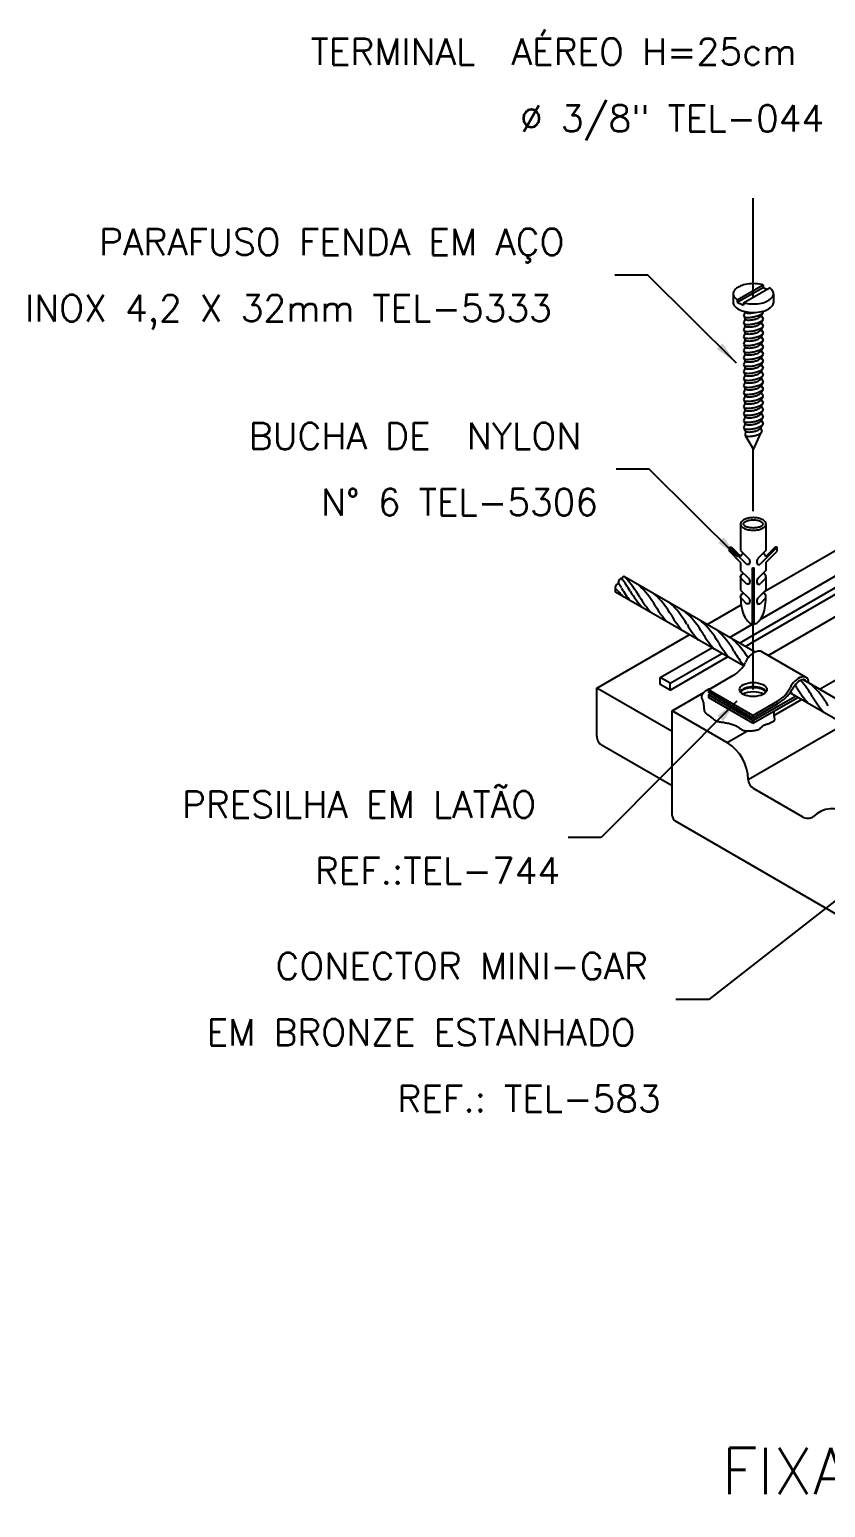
# Model space of a CAD drawing. Header units: millimetres. Extents: x -5921.7 to -5906.2, y -4667.6 to -4655.7.
# Drawn here: x -5921.69 to -5915.68, y -4666.85 to -4655.69 of the extents above; entities that cross this region are included whole.
import ezdxf
from ezdxf.enums import TextEntityAlignment as Align

# ---------------------------------------------------------------- set-up
doc = ezdxf.new("R2010")
doc.units = ezdxf.units.MM
doc.header["$LTSCALE"] = 10
doc.linetypes.add('DASHDOT', pattern=[1, 0.5, -0.25, 0, -0.25])
doc.layers.add('Termotécnica', color=7, linetype='Continuous')
doc.styles.add('r140', font='romans.shx')
doc.styles.add('r80', font='romans.shx')

msp = doc.modelspace()

# ---------------------------------------------------------------- linework, layer by layer
at = {"layer": 'Termotécnica', "color": 1, "linetype": 'DASHDOT'}
for p, q in [((-5916.221, -4657.714), (-5916.221, -4656.967)), ((-5916.221, -4659.331), (-5916.221, -4658.866)), ((-5916.221, -4660.678), (-5916.221, -4660.184))]:
    msp.add_line(p, q, dxfattribs=at)
at = {"layer": 'Termotécnica', "color": 2}
for p, q in [((-5917.017, -4657.549), (-5917.267, -4657.549)), ((-5916.348, -4658.214), (-5917.017, -4657.549)), ((-5916.342, -4657.735), (-5916.146, -4657.623)), ((-5916.146, -4657.623), (-5916.146, -4657.641)), ((-5916.372, -4657.69), (-5916.372, -4657.755)), ((-5916.342, -4657.754), (-5916.146, -4657.641)), ((-5916.342, -4657.735), (-5916.342, -4657.754)), ((-5916.294, -4657.757), (-5916.099, -4657.644)), ((-5916.146, -4657.641), (-5916.117, -4657.655)), ((-5916.068, -4657.69), (-5916.068, -4657.755)), ((-5916.342, -4657.754), (-5916.294, -4657.775)), ((-5916.294, -4657.757), (-5916.294, -4657.775)), ((-5916.281, -4657.826), (-5916.294, -4657.858)), ((-5916.149, -4657.834), (-5916.16, -4657.853)), ((-5916.281, -4657.879), (-5916.294, -4657.91)), ((-5916.281, -4657.932), (-5916.294, -4657.963)), ((-5916.291, -4657.862), (-5916.281, -4657.879)), ((-5916.291, -4657.915), (-5916.281, -4657.932)), ((-5916.16, -4657.853), (-5916.146, -4657.879)), ((-5916.149, -4657.887), (-5916.16, -4657.906)), ((-5916.16, -4657.906), (-5916.146, -4657.932)), ((-5916.149, -4657.939), (-5916.16, -4657.959)), ((-5916.16, -4657.959), (-5916.146, -4657.984)), ((-5916.281, -4657.985), (-5916.294, -4658.016)), ((-5916.281, -4658.037), (-5916.294, -4658.069)), ((-5916.291, -4657.968), (-5916.281, -4657.985)), ((-5916.291, -4658.021), (-5916.281, -4658.037)), ((-5916.149, -4657.992), (-5916.16, -4658.012)), ((-5916.16, -4658.012), (-5916.146, -4658.037)), ((-5916.149, -4658.045), (-5916.16, -4658.064)), ((-5916.16, -4658.064), (-5916.146, -4658.09)), ((-5916.281, -4658.09), (-5916.294, -4658.121)), ((-5916.281, -4658.143), (-5916.294, -4658.174)), ((-5916.291, -4658.074), (-5916.281, -4658.09)), ((-5916.291, -4658.126), (-5916.281, -4658.143)), ((-5916.291, -4658.179), (-5916.281, -4658.196)), ((-5916.149, -4658.098), (-5916.16, -4658.117)), ((-5916.16, -4658.117), (-5916.146, -4658.143)), ((-5916.149, -4658.15), (-5916.16, -4658.17)), ((-5916.16, -4658.17), (-5916.146, -4658.196)), ((-5916.281, -4658.196), (-5916.294, -4658.227)), ((-5916.281, -4658.248), (-5916.294, -4658.28)), ((-5916.291, -4658.232), (-5916.281, -4658.248)), ((-5916.291, -4658.285), (-5916.281, -4658.301)), ((-5916.149, -4658.203), (-5916.16, -4658.223)), ((-5916.16, -4658.223), (-5916.146, -4658.248)), ((-5916.149, -4658.256), (-5916.16, -4658.275)), ((-5916.16, -4658.275), (-5916.146, -4658.301)), ((-5916.281, -4658.301), (-5916.294, -4658.332)), ((-5916.281, -4658.354), (-5916.294, -4658.385)), ((-5916.291, -4658.337), (-5916.281, -4658.354)), ((-5916.291, -4658.39), (-5916.281, -4658.407)), ((-5916.149, -4658.309), (-5916.16, -4658.328)), ((-5916.16, -4658.328), (-5916.146, -4658.354)), ((-5916.149, -4658.362), (-5916.16, -4658.381)), ((-5916.16, -4658.381), (-5916.146, -4658.407)), ((-5916.281, -4658.407), (-5916.294, -4658.438)), ((-5916.281, -4658.46), (-5916.294, -4658.491)), ((-5916.281, -4658.512), (-5916.294, -4658.544)), ((-5916.291, -4658.443), (-5916.281, -4658.46)), ((-5916.291, -4658.496), (-5916.281, -4658.512)), ((-5916.149, -4658.414), (-5916.16, -4658.434)), ((-5916.16, -4658.434), (-5916.146, -4658.459)), ((-5916.149, -4658.467), (-5916.16, -4658.487)), ((-5916.16, -4658.487), (-5916.146, -4658.512)), ((-5916.281, -4658.565), (-5916.294, -4658.596)), ((-5916.281, -4658.618), (-5916.294, -4658.649)), ((-5916.291, -4658.548), (-5916.281, -4658.565)), ((-5916.291, -4658.601), (-5916.281, -4658.618)), ((-5916.149, -4658.52), (-5916.16, -4658.539)), ((-5916.16, -4658.539), (-5916.146, -4658.565)), ((-5916.149, -4658.573), (-5916.16, -4658.592)), ((-5916.16, -4658.592), (-5916.146, -4658.618)), ((-5916.149, -4658.625), (-5916.16, -4658.645)), ((-5916.281, -4658.671), (-5916.294, -4658.702)), ((-5916.292, -4658.706), (-5916.281, -4658.725)), ((-5916.291, -4658.654), (-5916.281, -4658.671)), ((-5916.279, -4658.728), (-5916.283, -4658.757)), ((-5916.163, -4658.707), (-5916.156, -4658.73)), ((-5916.16, -4658.645), (-5916.146, -4658.67)), ((-5916.16, -4658.699), (-5916.151, -4658.68)), ((-5916.279, -4658.762), (-5916.22, -4658.866)), ((-5916.22, -4658.866), (-5916.164, -4658.741)), ((-5916.133, -4659.935), (-5914.28, -4658.865)), ((-5917.007, -4659.013), (-5917.257, -4659.013)), ((-5916.338, -4659.678), (-5917.007, -4659.013)), ((-5916.168, -4660.15), (-5914.28, -4659.055)), ((-5916.221, -4660.267), (-5914.28, -4659.141)), ((-5916.221, -4660.318), (-5914.28, -4659.193)), ((-5916.109, -4660.42), (-5914.28, -4659.364)), ((-5916.316, -4659.427), (-5916.316, -4659.629)), ((-5916.125, -4659.427), (-5916.125, -4659.629)), ((-5916.4, -4659.634), (-5916.4, -4659.604)), ((-5916.31, -4659.694), (-5916.4, -4659.604)), ((-5916.315, -4659.674), (-5916.383, -4659.606)), ((-5916.316, -4659.629), (-5916.256, -4659.688)), ((-5916.125, -4659.629), (-5916.185, -4659.688)), ((-5916.13, -4659.694), (-5916.04, -4659.604)), ((-5916.126, -4659.674), (-5916.057, -4659.606)), ((-5916.04, -4659.634), (-5916.04, -4659.604)), ((-5916.316, -4659.718), (-5916.4, -4659.634)), ((-5916.316, -4659.718), (-5916.316, -4659.778)), ((-5916.31, -4659.694), (-5916.272, -4659.732)), ((-5916.13, -4659.694), (-5916.169, -4659.732)), ((-5916.125, -4659.718), (-5916.04, -4659.634)), ((-5916.125, -4659.718), (-5916.125, -4659.778)), ((-5916.207, -4660.395), (-5917.192, -4659.826)), ((-5916.316, -4659.778), (-5916.254, -4659.84)), ((-5916.316, -4659.828), (-5916.316, -4659.927)), ((-5916.31, -4659.842), (-5916.272, -4659.881)), ((-5916.226, -4660.184), (-5916.226, -4659.76)), ((-5916.226, -4659.76), (-5916.215, -4659.76)), ((-5916.215, -4660.184), (-5916.215, -4659.76)), ((-5916.125, -4659.778), (-5916.187, -4659.84)), ((-5916.13, -4659.842), (-5916.169, -4659.881)), ((-5916.125, -4659.828), (-5916.125, -4659.927)), ((-5915.721, -4660.676), (-5914.184, -4659.789)), ((-5916.295, -4660.5), (-5917.26, -4659.943)), ((-5916.316, -4659.927), (-5916.254, -4659.989)), ((-5916.125, -4659.927), (-5916.187, -4659.989)), ((-5916.568, -4660.186), (-5916.312, -4660.038)), ((-5916.31, -4659.991), (-5916.272, -4660.03)), ((-5916.13, -4659.991), (-5916.169, -4660.03)), ((-5916.399, -4660.284), (-5916.226, -4660.184)), ((-5917.402, -4660.667), (-5916.704, -4660.264)), ((-5916.324, -4660.327), (-5916.221, -4660.267)), ((-5916.923, -4660.588), (-5916.534, -4660.362)), ((-5916.848, -4660.631), (-5916.459, -4660.406)), ((-5916.28, -4660.353), (-5916.221, -4660.318)), ((-5915.82, -4660.587), (-5916.155, -4660.393)), ((-5916.848, -4660.682), (-5916.415, -4660.431)), ((-5916.923, -4660.639), (-5916.923, -4660.588)), ((-5916.848, -4660.631), (-5916.923, -4660.588)), ((-5916.848, -4660.682), (-5916.848, -4660.631)), ((-5916.558, -4660.68), (-5916.374, -4660.573)), ((-5914.984, -4661.101), (-5915.847, -4660.603)), ((-5917.402, -4661.03), (-5917.402, -4660.667)), ((-5916.833, -4660.995), (-5917.402, -4660.667)), ((-5916.848, -4660.682), (-5916.923, -4660.639)), ((-5916.833, -4660.839), (-5916.595, -4660.701)), ((-5916.223, -4660.873), (-5916.558, -4660.68)), ((-5916.558, -4660.68), (-5916.558, -4660.699)), ((-5916.223, -4660.893), (-5916.558, -4660.699)), ((-5916.558, -4660.718), (-5916.541, -4660.709)), ((-5916.223, -4660.912), (-5916.558, -4660.718)), ((-5916.558, -4660.718), (-5916.558, -4660.738)), ((-5916.223, -4660.931), (-5916.558, -4660.738)), ((-5916.223, -4660.912), (-5915.902, -4660.727)), ((-5916.223, -4660.931), (-5915.885, -4660.737)), ((-5915.041, -4661.224), (-5915.944, -4660.703)), ((-5916.344, -4660.767), (-5917.369, -4661.796)), ((-5916.833, -4661.63), (-5916.833, -4660.839)), ((-5916.415, -4661.08), (-5916.833, -4660.839)), ((-5916.223, -4660.873), (-5916.038, -4660.767)), ((-5916.223, -4660.893), (-5916.038, -4660.786)), ((-5916.066, -4660.875), (-5915.856, -4660.754)), ((-5916.259, -4661.357), (-5915.535, -4660.939)), ((-5916.223, -4660.873), (-5916.223, -4660.893)), ((-5916.223, -4660.873), (-5916.223, -4660.873)), ((-5916.223, -4660.893), (-5916.223, -4660.893)), ((-5916.223, -4660.912), (-5916.223, -4660.912)), ((-5916.223, -4660.912), (-5916.223, -4660.931)), ((-5916.223, -4660.931), (-5916.223, -4660.931)), ((-5916.418, -4661.078), (-5916.27, -4660.993)), ((-5916.833, -4661.405), (-5917.361, -4661.101)), ((-5915.85, -4661.639), (-5916.218, -4661.426)), ((-5914.71, -4661.577), (-5916.555, -4663.018)), ((-5915.487, -4662.436), (-5916.809, -4661.673)), ((-5917.369, -4661.796), (-5917.619, -4661.796)), ((-5916.555, -4663.018), (-5916.805, -4663.018))]:
    msp.add_line(p, q, dxfattribs=at)
at = {"layer": 'Termotécnica', "color": 1}
msp.add_line((-5915.941, -4660.699), (-5915.937, -4660.692), dxfattribs=at)
at = {"layer": 'Termotécnica', "color": 2}
for points in [[(-5916.146, -4657.623, 0.016409), (-5916.158, -4657.62, 0.051099), (-5916.22, -4657.613, 0.051099), (-5916.282, -4657.62, 0.064948), (-5916.328, -4657.636, 0.104203), (-5916.363, -4657.664, 0.174705), (-5916.372, -4657.69, 0.174705), (-5916.363, -4657.715, 0.06738), (-5916.342, -4657.735, 0.064948)], [(-5916.294, -4657.757, 0.016409), (-5916.282, -4657.76, 0.051099), (-5916.22, -4657.766, 0.051099), (-5916.158, -4657.76, 0.064948), (-5916.112, -4657.744, 0.104203), (-5916.077, -4657.715, 0.174705), (-5916.068, -4657.69, 0.174705)], [(-5916.068, -4657.69, 0.174705), (-5916.077, -4657.664, 0.06738), (-5916.099, -4657.644, 0.064948)], [(-5916.372, -4657.755, 0.174705), (-5916.363, -4657.78, 0.104203), (-5916.328, -4657.808, 0.064948), (-5916.282, -4657.824, 0.051099), (-5916.22, -4657.831, 0.051099), (-5916.158, -4657.824, 0.064948), (-5916.112, -4657.808, 0.104203), (-5916.077, -4657.78, 0.174705), (-5916.068, -4657.755, 0.174705)], [(-5916.315, -4659.674, -0.122515), (-5916.31, -4659.663, -0.074458), (-5916.295, -4659.649, -0.064948)], [(-5916.126, -4659.674, 0.122515), (-5916.131, -4659.663, 0.074458), (-5916.146, -4659.649, 0.064948)], [(-5916.316, -4659.828, -0.174705), (-5916.31, -4659.812, -0.074458), (-5916.295, -4659.798, -0.064948)], [(-5916.31, -4659.844, -0.174705), (-5916.316, -4659.828, -0.174705)], [(-5916.31, -4659.842, -0.021127), (-5916.312, -4659.841, -0.170198)], [(-5916.125, -4659.828, 0.174705), (-5916.131, -4659.812, 0.074458), (-5916.146, -4659.798, 0.064948)], [(-5916.131, -4659.844, 0.174705), (-5916.125, -4659.828, 0.174705)], [(-5916.13, -4659.842, 0.021127), (-5916.129, -4659.841, 0.170198)], [(-5916.316, -4659.977, -0.174705), (-5916.31, -4659.96, -0.074458), (-5916.295, -4659.947, -0.064948)], [(-5916.125, -4659.977, 0.174705), (-5916.131, -4659.96, 0.074458), (-5916.146, -4659.947, 0.064948)], [(-5916.316, -4659.974, 0.005298), (-5916.316, -4659.983, 0.048405), (-5916.308, -4660.064, 0.062165), (-5916.288, -4660.125, 0.102796), (-5916.252, -4660.172, 0.153617), (-5916.226, -4660.184, 0.181773)], [(-5916.312, -4659.99, -0.138405), (-5916.316, -4659.977, -0.174705)], [(-5916.31, -4659.991, -0.021127), (-5916.312, -4659.99, -0.170198)], [(-5916.215, -4660.184, 0.153617), (-5916.188, -4660.172, 0.102796), (-5916.153, -4660.125, 0.062165), (-5916.133, -4660.064, 0.048405), (-5916.125, -4659.983, 0.005298), (-5916.125, -4659.974, 0.062165)], [(-5916.131, -4659.993, 0.174705), (-5916.125, -4659.977, 0.174705)], [(-5916.13, -4659.991, 0.021127), (-5916.129, -4659.99, 0.170198)]]:
    msp.add_lwpolyline(points, format="xyb", dxfattribs=at)
at = {"layer": 'Termotécnica', "color": 1}
for points in [[(-5916.294, -4657.858, 0.24548), (-5916.29, -4657.863, 0.082009), (-5916.27, -4657.868, 0.04047), (-5916.247, -4657.868, 0.029714), (-5916.216, -4657.863, 0.029714), (-5916.186, -4657.855, 0.04047), (-5916.165, -4657.846, 0.082009), (-5916.148, -4657.833, 0.24548), (-5916.146, -4657.826, 0.24548)], [(-5916.281, -4657.826, 0.24548), (-5916.277, -4657.831, 0.082009), (-5916.261, -4657.835, 0.04047), (-5916.242, -4657.835, 0.029714), (-5916.217, -4657.831, 0.000336), (-5916.216, -4657.831, 0.04047)], [(-5916.294, -4657.91, 0.24548), (-5916.29, -4657.916, 0.082009), (-5916.27, -4657.921, 0.04047), (-5916.247, -4657.921, 0.029714), (-5916.216, -4657.916, 0.029714), (-5916.186, -4657.908, 0.04047), (-5916.165, -4657.899, 0.082009), (-5916.148, -4657.886, 0.24548), (-5916.146, -4657.879, 0.24548)], [(-5916.294, -4657.963, 0.24548), (-5916.29, -4657.969, 0.082009), (-5916.27, -4657.974, 0.04047), (-5916.247, -4657.973, 0.029714), (-5916.216, -4657.969, 0.029714), (-5916.186, -4657.96, 0.04047), (-5916.165, -4657.951, 0.082009), (-5916.148, -4657.939, 0.24548), (-5916.146, -4657.932, 0.24548)], [(-5916.281, -4657.879, 0.24548), (-5916.277, -4657.884, 0.082009), (-5916.261, -4657.888, 0.04047), (-5916.242, -4657.887, 0.029714), (-5916.217, -4657.884, 0.029714), (-5916.192, -4657.877, 0.04047), (-5916.175, -4657.869, 0.082009), (-5916.161, -4657.859, 0.24548), (-5916.16, -4657.853, 0.24548)], [(-5916.281, -4657.932, 0.24548), (-5916.277, -4657.936, 0.082009), (-5916.261, -4657.94, 0.04047), (-5916.242, -4657.94, 0.029714), (-5916.217, -4657.936, 0.029714), (-5916.192, -4657.93, 0.04047), (-5916.175, -4657.922, 0.082009), (-5916.161, -4657.912, 0.24548), (-5916.16, -4657.906, 0.24548)], [(-5916.281, -4657.985, 0.24548), (-5916.277, -4657.989, 0.082009), (-5916.261, -4657.993, 0.04047), (-5916.242, -4657.993, 0.029714), (-5916.217, -4657.989, 0.029714), (-5916.192, -4657.982, 0.04047), (-5916.175, -4657.975, 0.082009), (-5916.161, -4657.965, 0.24548), (-5916.16, -4657.959, 0.24548)], [(-5916.294, -4658.016, 0.24548), (-5916.29, -4658.021, 0.082009), (-5916.27, -4658.026, 0.04047), (-5916.247, -4658.026, 0.029714), (-5916.216, -4658.021, 0.029714), (-5916.186, -4658.013, 0.04047), (-5916.165, -4658.004, 0.082009), (-5916.148, -4657.991, 0.24548), (-5916.146, -4657.984, 0.24548)], [(-5916.294, -4658.069, 0.24548), (-5916.29, -4658.074, 0.082009), (-5916.27, -4658.079, 0.04047), (-5916.247, -4658.079, 0.029714), (-5916.216, -4658.074, 0.029714), (-5916.186, -4658.066, 0.04047), (-5916.165, -4658.057, 0.082009), (-5916.148, -4658.044, 0.24548), (-5916.146, -4658.037, 0.24548)], [(-5916.281, -4658.037, 0.24548), (-5916.277, -4658.042, 0.082009), (-5916.261, -4658.046, 0.04047), (-5916.242, -4658.046, 0.029714), (-5916.217, -4658.042, 0.029714), (-5916.192, -4658.035, 0.04047), (-5916.175, -4658.028, 0.082009), (-5916.161, -4658.017, 0.24548), (-5916.16, -4658.012, 0.24548)], [(-5916.281, -4658.09, 0.24548), (-5916.277, -4658.095, 0.082009), (-5916.261, -4658.099, 0.04047), (-5916.242, -4658.099, 0.029714), (-5916.217, -4658.095, 0.029714), (-5916.192, -4658.088, 0.04047), (-5916.175, -4658.08, 0.082009), (-5916.161, -4658.07, 0.24548), (-5916.16, -4658.064, 0.24548)], [(-5916.294, -4658.121, 0.24548), (-5916.29, -4658.127, 0.082009), (-5916.27, -4658.132, 0.04047), (-5916.247, -4658.132, 0.029714), (-5916.216, -4658.127, 0.029714), (-5916.186, -4658.119, 0.04047), (-5916.165, -4658.11, 0.082009), (-5916.148, -4658.097, 0.24548), (-5916.146, -4658.09, 0.24548)], [(-5916.294, -4658.174, 0.24548), (-5916.29, -4658.18, 0.082009), (-5916.27, -4658.185, 0.04047), (-5916.247, -4658.184, 0.029714), (-5916.216, -4658.18, 0.029714), (-5916.186, -4658.172, 0.04047), (-5916.165, -4658.162, 0.082009), (-5916.148, -4658.15, 0.24548), (-5916.146, -4658.143, 0.24548)], [(-5916.281, -4658.143, 0.24548), (-5916.277, -4658.148, 0.082009), (-5916.261, -4658.151, 0.04047), (-5916.242, -4658.151, 0.029714), (-5916.217, -4658.147, 0.029714), (-5916.192, -4658.141, 0.04047), (-5916.175, -4658.133, 0.082009), (-5916.161, -4658.123, 0.24548), (-5916.16, -4658.117, 0.24548)], [(-5916.281, -4658.196, 0.24548), (-5916.277, -4658.2, 0.082009), (-5916.261, -4658.204, 0.04047), (-5916.242, -4658.204, 0.029714), (-5916.217, -4658.2, 0.029714), (-5916.192, -4658.193, 0.04047), (-5916.175, -4658.186, 0.082009), (-5916.161, -4658.176, 0.24548), (-5916.16, -4658.17, 0.24548)], [(-5916.294, -4658.227, 0.24548), (-5916.29, -4658.233, 0.082009), (-5916.27, -4658.237, 0.04047), (-5916.247, -4658.237, 0.029714), (-5916.216, -4658.233, 0.029714), (-5916.186, -4658.224, 0.04047), (-5916.165, -4658.215, 0.082009), (-5916.148, -4658.203, 0.24548), (-5916.146, -4658.196, 0.24548)], [(-5916.294, -4658.28, 0.24548), (-5916.29, -4658.285, 0.082009), (-5916.27, -4658.29, 0.04047), (-5916.247, -4658.29, 0.029714), (-5916.216, -4658.285, 0.029714), (-5916.186, -4658.277, 0.04047), (-5916.165, -4658.268, 0.082009), (-5916.148, -4658.255, 0.24548), (-5916.146, -4658.248, 0.24548)], [(-5916.281, -4658.248, 0.24548), (-5916.277, -4658.253, 0.082009), (-5916.261, -4658.257, 0.04047), (-5916.242, -4658.257, 0.029714), (-5916.217, -4658.253, 0.029714), (-5916.192, -4658.246, 0.04047), (-5916.175, -4658.239, 0.082009), (-5916.161, -4658.228, 0.24548), (-5916.16, -4658.223, 0.24548)], [(-5916.281, -4658.301, 0.24548), (-5916.277, -4658.306, 0.082009), (-5916.261, -4658.31, 0.04047), (-5916.242, -4658.31, 0.029714), (-5916.217, -4658.306, 0.029714), (-5916.192, -4658.299, 0.04047), (-5916.175, -4658.292, 0.082009), (-5916.161, -4658.281, 0.24548), (-5916.16, -4658.275, 0.24548)], [(-5916.294, -4658.332, 0.24548), (-5916.29, -4658.338, 0.082009), (-5916.27, -4658.343, 0.04047), (-5916.247, -4658.343, 0.029714), (-5916.216, -4658.338, 0.029714), (-5916.186, -4658.33, 0.04047), (-5916.165, -4658.321, 0.082009), (-5916.148, -4658.308, 0.24548), (-5916.146, -4658.301, 0.24548)], [(-5916.294, -4658.385, 0.24548), (-5916.29, -4658.391, 0.082009), (-5916.27, -4658.396, 0.04047), (-5916.247, -4658.396, 0.029714), (-5916.216, -4658.391, 0.029714), (-5916.186, -4658.383, 0.04047), (-5916.165, -4658.374, 0.082009), (-5916.148, -4658.361, 0.24548), (-5916.146, -4658.354, 0.24548)], [(-5916.281, -4658.354, 0.24548), (-5916.277, -4658.359, 0.082009), (-5916.261, -4658.363, 0.04047), (-5916.242, -4658.362, 0.029714), (-5916.217, -4658.359, 0.029714), (-5916.192, -4658.352, 0.04047), (-5916.175, -4658.344, 0.082009), (-5916.161, -4658.334, 0.24548), (-5916.16, -4658.328, 0.24548)], [(-5916.281, -4658.407, 0.24548), (-5916.277, -4658.411, 0.082009), (-5916.261, -4658.415, 0.04047), (-5916.242, -4658.415, 0.029714), (-5916.217, -4658.411, 0.029714), (-5916.192, -4658.405, 0.04047), (-5916.175, -4658.397, 0.082009), (-5916.161, -4658.387, 0.24548), (-5916.16, -4658.381, 0.24548)], [(-5916.294, -4658.438, 0.24548), (-5916.29, -4658.444, 0.082009), (-5916.27, -4658.449, 0.04047), (-5916.247, -4658.448, 0.029714), (-5916.216, -4658.444, 0.029714), (-5916.186, -4658.435, 0.04047), (-5916.165, -4658.426, 0.082009), (-5916.148, -4658.414, 0.24548), (-5916.146, -4658.407, 0.24548)], [(-5916.294, -4658.491, 0.24548), (-5916.29, -4658.496, 0.082009), (-5916.27, -4658.501, 0.04047), (-5916.247, -4658.501, 0.029714), (-5916.216, -4658.496, 0.029714), (-5916.186, -4658.488, 0.04047), (-5916.165, -4658.479, 0.082009), (-5916.148, -4658.466, 0.24548), (-5916.146, -4658.459, 0.24548)], [(-5916.294, -4658.544, 0.24548), (-5916.29, -4658.549, 0.082009), (-5916.27, -4658.554, 0.04047), (-5916.247, -4658.554, 0.029714), (-5916.216, -4658.549, 0.029714), (-5916.186, -4658.541, 0.04047), (-5916.165, -4658.532, 0.082009), (-5916.148, -4658.519, 0.24548), (-5916.146, -4658.512, 0.24548)], [(-5916.281, -4658.46, 0.24548), (-5916.277, -4658.464, 0.082009), (-5916.261, -4658.468, 0.04047), (-5916.242, -4658.468, 0.029714), (-5916.217, -4658.464, 0.029714), (-5916.192, -4658.457, 0.04047), (-5916.175, -4658.45, 0.082009), (-5916.161, -4658.44, 0.24548), (-5916.16, -4658.434, 0.24548)], [(-5916.281, -4658.512, 0.24548), (-5916.277, -4658.517, 0.082009), (-5916.261, -4658.521, 0.04047), (-5916.242, -4658.521, 0.029714), (-5916.217, -4658.517, 0.029714), (-5916.192, -4658.51, 0.04047), (-5916.175, -4658.503, 0.082009), (-5916.161, -4658.492, 0.24548), (-5916.16, -4658.487, 0.24548)], [(-5916.294, -4658.596, 0.24548), (-5916.29, -4658.602, 0.082009), (-5916.27, -4658.607, 0.04047), (-5916.247, -4658.607, 0.029714), (-5916.216, -4658.602, 0.029714), (-5916.186, -4658.594, 0.04047), (-5916.165, -4658.585, 0.082009), (-5916.148, -4658.572, 0.24548), (-5916.146, -4658.565, 0.24548)], [(-5916.294, -4658.649, 0.24548), (-5916.29, -4658.655, 0.082009), (-5916.27, -4658.66, 0.04047), (-5916.247, -4658.659, 0.029714), (-5916.216, -4658.655, 0.029714), (-5916.186, -4658.646, 0.04047), (-5916.165, -4658.637, 0.082009), (-5916.148, -4658.625, 0.24548), (-5916.146, -4658.618, 0.24548)], [(-5916.281, -4658.565, 0.24548), (-5916.277, -4658.57, 0.082009), (-5916.261, -4658.574, 0.04047), (-5916.242, -4658.573, 0.029714), (-5916.217, -4658.57, 0.029714), (-5916.192, -4658.563, 0.04047), (-5916.175, -4658.555, 0.082009), (-5916.161, -4658.545, 0.24548), (-5916.16, -4658.539, 0.24548)], [(-5916.281, -4658.618, 0.24548), (-5916.277, -4658.622, 0.082009), (-5916.261, -4658.626, 0.04047), (-5916.242, -4658.626, 0.029714), (-5916.217, -4658.622, 0.029714), (-5916.192, -4658.616, 0.04047), (-5916.175, -4658.608, 0.082009), (-5916.161, -4658.598, 0.24548), (-5916.16, -4658.592, 0.24548)], [(-5916.294, -4658.702, 0.24548), (-5916.29, -4658.708, 0.082009), (-5916.27, -4658.712, 0.04047), (-5916.247, -4658.712, 0.029714), (-5916.216, -4658.708, 0.029714), (-5916.186, -4658.699, 0.04047), (-5916.165, -4658.69, 0.082009), (-5916.148, -4658.678, 0.24548), (-5916.146, -4658.67, 0.24548)], [(-5916.283, -4658.757, 0.24548), (-5916.279, -4658.762, 0.082009), (-5916.262, -4658.766, 0.04047), (-5916.242, -4658.766, 0.029714), (-5916.216, -4658.762, 0.029714), (-5916.19, -4658.755, 0.04047), (-5916.172, -4658.747, 0.082009), (-5916.158, -4658.736, 0.24548), (-5916.156, -4658.73, 0.24548)], [(-5916.281, -4658.671, 0.24548), (-5916.277, -4658.675, 0.082009), (-5916.261, -4658.679, 0.04047), (-5916.242, -4658.679, 0.029714), (-5916.217, -4658.675, 0.029714), (-5916.192, -4658.668, 0.04047), (-5916.175, -4658.661, 0.082009), (-5916.161, -4658.651, 0.24548), (-5916.16, -4658.645, 0.24548)], [(-5916.281, -4658.725, 0.24548), (-5916.277, -4658.729, 0.082009), (-5916.261, -4658.733, 0.04047), (-5916.242, -4658.733, 0.029714), (-5916.217, -4658.729, 0.029714), (-5916.192, -4658.723, 0.04047), (-5916.175, -4658.715, 0.082009), (-5916.161, -4658.705, 0.24548), (-5916.16, -4658.699, 0.24548)]]:
    msp.add_lwpolyline(points, format="xyb", dxfattribs=at)
at = {"layer": 'Termotécnica', "color": 2}
for points in [[(-5916.125, -4659.427, 0.174705), (-5916.131, -4659.411, 0.104203), (-5916.153, -4659.394, 0.064948), (-5916.182, -4659.384, 0.051099), (-5916.22, -4659.38, 0.051099), (-5916.259, -4659.384, 0.064948), (-5916.288, -4659.394, 0.104203), (-5916.31, -4659.411, 0.174705), (-5916.316, -4659.427, 0.174705), (-5916.31, -4659.444, 0.104203), (-5916.288, -4659.461, 0.064948), (-5916.259, -4659.471, 0.051099), (-5916.22, -4659.475, 0.051099), (-5916.182, -4659.471, 0.064948), (-5916.153, -4659.461, 0.104203), (-5916.131, -4659.444, 0.174705)], [(-5916.144, -4659.427, 0.174705), (-5916.146, -4659.423, 0.104203), (-5916.161, -4659.411, 0.064948), (-5916.186, -4659.402, 0.051099), (-5916.22, -4659.399, 0.051099), (-5916.255, -4659.402, 0.064948), (-5916.279, -4659.411, 0.104203), (-5916.295, -4659.423, 0.174705), (-5916.297, -4659.427, 0.174705), (-5916.295, -4659.431, 0.104203), (-5916.279, -4659.444, 0.064948), (-5916.255, -4659.452, 0.051099), (-5916.22, -4659.456, 0.051099), (-5916.186, -4659.452, 0.064948), (-5916.161, -4659.444, 0.104203), (-5916.146, -4659.431, 0.174705)]]:
    msp.add_lwpolyline(points, format="xyb", close=True, dxfattribs=at)
for points in [[(-5916.4, -4659.604), (-5916.396, -4659.602), (-5916.389, -4659.603), (-5916.383, -4659.606)], [(-5916.04, -4659.604), (-5916.045, -4659.602), (-5916.051, -4659.603), (-5916.057, -4659.606)], [(-5916.256, -4659.688), (-5916.254, -4659.69), (-5916.253, -4659.692), (-5916.252, -4659.694), (-5916.252, -4659.695), (-5916.251, -4659.696), (-5916.25, -4659.697), (-5916.25, -4659.698), (-5916.249, -4659.699), (-5916.249, -4659.7), (-5916.249, -4659.701), (-5916.249, -4659.702), (-5916.248, -4659.703), (-5916.248, -4659.703), (-5916.248, -4659.704), (-5916.248, -4659.705), (-5916.248, -4659.706), (-5916.247, -4659.706), (-5916.247, -4659.707), (-5916.247, -4659.708), (-5916.247, -4659.709), (-5916.247, -4659.71), (-5916.247, -4659.71), (-5916.247, -4659.711), (-5916.247, -4659.712), (-5916.247, -4659.713), (-5916.247, -4659.714), (-5916.247, -4659.715), (-5916.247, -4659.716), (-5916.247, -4659.717), (-5916.248, -4659.718), (-5916.248, -4659.719), (-5916.248, -4659.719), (-5916.248, -4659.72), (-5916.248, -4659.721), (-5916.248, -4659.722), (-5916.248, -4659.723), (-5916.249, -4659.724), (-5916.249, -4659.724), (-5916.249, -4659.725), (-5916.249, -4659.726), (-5916.249, -4659.727), (-5916.25, -4659.727), (-5916.25, -4659.728), (-5916.25, -4659.729), (-5916.251, -4659.729), (-5916.251, -4659.73), (-5916.251, -4659.73), (-5916.252, -4659.731), (-5916.252, -4659.731), (-5916.252, -4659.732), (-5916.253, -4659.732), (-5916.253, -4659.733), (-5916.254, -4659.733), (-5916.254, -4659.733), (-5916.255, -4659.733), (-5916.255, -4659.734), (-5916.256, -4659.734), (-5916.256, -4659.734), (-5916.257, -4659.734), (-5916.257, -4659.734), (-5916.258, -4659.734), (-5916.258, -4659.734), (-5916.259, -4659.735), (-5916.26, -4659.735), (-5916.261, -4659.735), (-5916.262, -4659.735), (-5916.263, -4659.735), (-5916.264, -4659.735), (-5916.266, -4659.734), (-5916.267, -4659.734), (-5916.269, -4659.733), (-5916.272, -4659.732)], [(-5916.185, -4659.688), (-5916.186, -4659.69), (-5916.187, -4659.692), (-5916.188, -4659.694), (-5916.189, -4659.695), (-5916.19, -4659.696), (-5916.19, -4659.697), (-5916.191, -4659.698), (-5916.191, -4659.699), (-5916.192, -4659.7), (-5916.192, -4659.701), (-5916.192, -4659.702), (-5916.192, -4659.703), (-5916.193, -4659.703), (-5916.193, -4659.704), (-5916.193, -4659.705), (-5916.193, -4659.706), (-5916.193, -4659.706), (-5916.193, -4659.707), (-5916.193, -4659.708), (-5916.193, -4659.709), (-5916.194, -4659.71), (-5916.194, -4659.71), (-5916.194, -4659.711), (-5916.194, -4659.712), (-5916.194, -4659.713), (-5916.194, -4659.714), (-5916.193, -4659.715), (-5916.193, -4659.716), (-5916.193, -4659.717), (-5916.193, -4659.718), (-5916.193, -4659.719), (-5916.193, -4659.719), (-5916.193, -4659.72), (-5916.193, -4659.721), (-5916.192, -4659.722), (-5916.192, -4659.723), (-5916.192, -4659.724), (-5916.192, -4659.724), (-5916.192, -4659.725), (-5916.192, -4659.726), (-5916.191, -4659.727), (-5916.191, -4659.727), (-5916.191, -4659.728), (-5916.19, -4659.729), (-5916.19, -4659.729), (-5916.19, -4659.73), (-5916.189, -4659.73), (-5916.189, -4659.731), (-5916.189, -4659.731), (-5916.188, -4659.732), (-5916.188, -4659.732), (-5916.187, -4659.733), (-5916.187, -4659.733), (-5916.187, -4659.733), (-5916.186, -4659.733), (-5916.186, -4659.734), (-5916.185, -4659.734), (-5916.185, -4659.734), (-5916.184, -4659.734), (-5916.184, -4659.734), (-5916.183, -4659.734), (-5916.182, -4659.734), (-5916.182, -4659.735), (-5916.181, -4659.735), (-5916.18, -4659.735), (-5916.179, -4659.735), (-5916.178, -4659.735), (-5916.176, -4659.735), (-5916.175, -4659.734), (-5916.173, -4659.734), (-5916.171, -4659.733), (-5916.169, -4659.732)], [(-5916.256, -4659.837), (-5916.254, -4659.839), (-5916.253, -4659.841), (-5916.252, -4659.842), (-5916.252, -4659.844), (-5916.251, -4659.845), (-5916.25, -4659.846), (-5916.25, -4659.847), (-5916.249, -4659.848), (-5916.249, -4659.849), (-5916.249, -4659.85), (-5916.249, -4659.851), (-5916.248, -4659.851), (-5916.248, -4659.852), (-5916.248, -4659.853), (-5916.248, -4659.854), (-5916.248, -4659.854), (-5916.247, -4659.855), (-5916.247, -4659.856), (-5916.247, -4659.857), (-5916.247, -4659.857), (-5916.247, -4659.858), (-5916.247, -4659.859), (-5916.247, -4659.86), (-5916.247, -4659.861), (-5916.247, -4659.862), (-5916.247, -4659.863), (-5916.247, -4659.864), (-5916.247, -4659.865), (-5916.247, -4659.865), (-5916.248, -4659.866), (-5916.248, -4659.867), (-5916.248, -4659.868), (-5916.248, -4659.869), (-5916.248, -4659.87), (-5916.248, -4659.871), (-5916.248, -4659.871), (-5916.249, -4659.872), (-5916.249, -4659.873), (-5916.249, -4659.874), (-5916.249, -4659.875), (-5916.249, -4659.875), (-5916.25, -4659.876), (-5916.25, -4659.877), (-5916.25, -4659.877), (-5916.251, -4659.878), (-5916.251, -4659.879), (-5916.251, -4659.879), (-5916.252, -4659.88), (-5916.252, -4659.88), (-5916.252, -4659.881), (-5916.253, -4659.881), (-5916.253, -4659.881), (-5916.254, -4659.882), (-5916.254, -4659.882), (-5916.255, -4659.882), (-5916.255, -4659.882), (-5916.256, -4659.883), (-5916.256, -4659.883), (-5916.257, -4659.883), (-5916.257, -4659.883), (-5916.258, -4659.883), (-5916.258, -4659.883), (-5916.259, -4659.883), (-5916.26, -4659.883), (-5916.261, -4659.883), (-5916.262, -4659.883), (-5916.263, -4659.883), (-5916.264, -4659.883), (-5916.266, -4659.883), (-5916.267, -4659.883), (-5916.269, -4659.882), (-5916.272, -4659.881)], [(-5916.185, -4659.837), (-5916.186, -4659.839), (-5916.187, -4659.841), (-5916.188, -4659.842), (-5916.189, -4659.844), (-5916.19, -4659.845), (-5916.19, -4659.846), (-5916.191, -4659.847), (-5916.191, -4659.848), (-5916.192, -4659.849), (-5916.192, -4659.85), (-5916.192, -4659.851), (-5916.192, -4659.851), (-5916.193, -4659.852), (-5916.193, -4659.853), (-5916.193, -4659.854), (-5916.193, -4659.854), (-5916.193, -4659.855), (-5916.193, -4659.856), (-5916.193, -4659.857), (-5916.193, -4659.857), (-5916.194, -4659.858), (-5916.194, -4659.859), (-5916.194, -4659.86), (-5916.194, -4659.861), (-5916.194, -4659.862), (-5916.194, -4659.863), (-5916.193, -4659.864), (-5916.193, -4659.865), (-5916.193, -4659.865), (-5916.193, -4659.866), (-5916.193, -4659.867), (-5916.193, -4659.868), (-5916.193, -4659.869), (-5916.193, -4659.87), (-5916.192, -4659.871), (-5916.192, -4659.871), (-5916.192, -4659.872), (-5916.192, -4659.873), (-5916.192, -4659.874), (-5916.192, -4659.875), (-5916.191, -4659.875), (-5916.191, -4659.876), (-5916.191, -4659.877), (-5916.19, -4659.877), (-5916.19, -4659.878), (-5916.19, -4659.879), (-5916.189, -4659.879), (-5916.189, -4659.88), (-5916.189, -4659.88), (-5916.188, -4659.881), (-5916.188, -4659.881), (-5916.187, -4659.881), (-5916.187, -4659.882), (-5916.187, -4659.882), (-5916.186, -4659.882), (-5916.186, -4659.882), (-5916.185, -4659.883), (-5916.185, -4659.883), (-5916.184, -4659.883), (-5916.184, -4659.883), (-5916.183, -4659.883), (-5916.182, -4659.883), (-5916.182, -4659.883), (-5916.181, -4659.883), (-5916.18, -4659.883), (-5916.179, -4659.883), (-5916.178, -4659.883), (-5916.176, -4659.883), (-5916.175, -4659.883), (-5916.173, -4659.883), (-5916.171, -4659.882), (-5916.169, -4659.881)], [(-5916.256, -4659.986), (-5916.254, -4659.988), (-5916.253, -4659.989), (-5916.252, -4659.991), (-5916.252, -4659.992), (-5916.251, -4659.994), (-5916.25, -4659.995), (-5916.25, -4659.996), (-5916.249, -4659.997), (-5916.249, -4659.998), (-5916.249, -4659.999), (-5916.249, -4659.999), (-5916.248, -4660), (-5916.248, -4660.001), (-5916.248, -4660.002), (-5916.248, -4660.002), (-5916.248, -4660.003), (-5916.247, -4660.004), (-5916.247, -4660.005), (-5916.247, -4660.005), (-5916.247, -4660.006), (-5916.247, -4660.007), (-5916.247, -4660.008), (-5916.247, -4660.009), (-5916.247, -4660.01), (-5916.247, -4660.01), (-5916.247, -4660.011), (-5916.247, -4660.012), (-5916.247, -4660.013), (-5916.247, -4660.014), (-5916.248, -4660.015), (-5916.248, -4660.016), (-5916.248, -4660.017), (-5916.248, -4660.018), (-5916.248, -4660.019), (-5916.248, -4660.019), (-5916.248, -4660.02), (-5916.249, -4660.021), (-5916.249, -4660.022), (-5916.249, -4660.023), (-5916.249, -4660.023), (-5916.249, -4660.024), (-5916.25, -4660.025), (-5916.25, -4660.025), (-5916.25, -4660.026), (-5916.251, -4660.027), (-5916.251, -4660.027), (-5916.251, -4660.028), (-5916.252, -4660.028), (-5916.252, -4660.029), (-5916.252, -4660.029), (-5916.253, -4660.03), (-5916.253, -4660.03), (-5916.254, -4660.03), (-5916.254, -4660.031), (-5916.255, -4660.031), (-5916.255, -4660.031), (-5916.256, -4660.031), (-5916.256, -4660.031), (-5916.257, -4660.032), (-5916.257, -4660.032), (-5916.258, -4660.032), (-5916.258, -4660.032), (-5916.259, -4660.032), (-5916.26, -4660.032), (-5916.261, -4660.032), (-5916.262, -4660.032), (-5916.263, -4660.032), (-5916.264, -4660.032), (-5916.266, -4660.032), (-5916.267, -4660.031), (-5916.269, -4660.031), (-5916.272, -4660.03)], [(-5916.185, -4659.986), (-5916.186, -4659.988), (-5916.187, -4659.989), (-5916.188, -4659.991), (-5916.189, -4659.992), (-5916.19, -4659.994), (-5916.19, -4659.995), (-5916.191, -4659.996), (-5916.191, -4659.997), (-5916.192, -4659.998), (-5916.192, -4659.999), (-5916.192, -4659.999), (-5916.192, -4660), (-5916.193, -4660.001), (-5916.193, -4660.002), (-5916.193, -4660.002), (-5916.193, -4660.003), (-5916.193, -4660.004), (-5916.193, -4660.005), (-5916.193, -4660.005), (-5916.193, -4660.006), (-5916.194, -4660.007), (-5916.194, -4660.008), (-5916.194, -4660.009), (-5916.194, -4660.01), (-5916.194, -4660.01), (-5916.194, -4660.011), (-5916.193, -4660.012), (-5916.193, -4660.013), (-5916.193, -4660.014), (-5916.193, -4660.015), (-5916.193, -4660.016), (-5916.193, -4660.017), (-5916.193, -4660.018), (-5916.193, -4660.019), (-5916.192, -4660.019), (-5916.192, -4660.02), (-5916.192, -4660.021), (-5916.192, -4660.022), (-5916.192, -4660.023), (-5916.192, -4660.023), (-5916.191, -4660.024), (-5916.191, -4660.025), (-5916.191, -4660.025), (-5916.19, -4660.026), (-5916.19, -4660.027), (-5916.19, -4660.027), (-5916.189, -4660.028), (-5916.189, -4660.028), (-5916.189, -4660.029), (-5916.188, -4660.029), (-5916.188, -4660.03), (-5916.187, -4660.03), (-5916.187, -4660.03), (-5916.187, -4660.031), (-5916.186, -4660.031), (-5916.186, -4660.031), (-5916.185, -4660.031), (-5916.185, -4660.031), (-5916.184, -4660.032), (-5916.184, -4660.032), (-5916.183, -4660.032), (-5916.182, -4660.032), (-5916.182, -4660.032), (-5916.181, -4660.032), (-5916.18, -4660.032), (-5916.179, -4660.032), (-5916.178, -4660.032), (-5916.176, -4660.032), (-5916.175, -4660.032), (-5916.173, -4660.031), (-5916.171, -4660.031), (-5916.169, -4660.03)]]:
    msp.add_lwpolyline(points, dxfattribs=at)
at = {"layer": 'Termotécnica', "color": 1}
msp.add_lwpolyline([(-5916.062, -4660.839), (-5916.065, -4660.85), (-5916.066, -4660.86), (-5916.066, -4660.869), (-5916.066, -4660.876), (-5916.064, -4660.883), (-5916.063, -4660.889), (-5916.062, -4660.894), (-5916.061, -4660.898), (-5916.06, -4660.903), (-5916.061, -4660.906), (-5916.062, -4660.91), (-5916.064, -4660.913), (-5916.066, -4660.917), (-5916.069, -4660.92), (-5916.073, -4660.922), (-5916.077, -4660.925), (-5916.082, -4660.928), (-5916.087, -4660.93), (-5916.092, -4660.932), (-5916.097, -4660.935), (-5916.103, -4660.937), (-5916.108, -4660.939), (-5916.113, -4660.94), (-5916.119, -4660.942), (-5916.123, -4660.943), (-5916.128, -4660.945), (-5916.132, -4660.946), (-5916.136, -4660.948), (-5916.14, -4660.949), (-5916.144, -4660.951), (-5916.147, -4660.953), (-5916.151, -4660.955), (-5916.154, -4660.958), (-5916.157, -4660.962), (-5916.161, -4660.965), (-5916.165, -4660.969), (-5916.169, -4660.973), (-5916.173, -4660.976), (-5916.177, -4660.979), (-5916.182, -4660.982), (-5916.188, -4660.984), (-5916.194, -4660.986), (-5916.2, -4660.988), (-5916.207, -4660.989), (-5916.214, -4660.99), (-5916.221, -4660.991), (-5916.228, -4660.992), (-5916.236, -4660.992), (-5916.243, -4660.993), (-5916.251, -4660.993), (-5916.259, -4660.993), (-5916.266, -4660.993), (-5916.273, -4660.993), (-5916.28, -4660.992), (-5916.287, -4660.991), (-5916.293, -4660.989), (-5916.299, -4660.987), (-5916.304, -4660.984), (-5916.309, -4660.981), (-5916.314, -4660.977), (-5916.319, -4660.974), (-5916.324, -4660.97), (-5916.329, -4660.966), (-5916.335, -4660.962), (-5916.341, -4660.959), (-5916.348, -4660.955), (-5916.354, -4660.952), (-5916.362, -4660.949), (-5916.369, -4660.946), (-5916.376, -4660.944), (-5916.384, -4660.942), (-5916.392, -4660.939), (-5916.4, -4660.937), (-5916.407, -4660.935), (-5916.415, -4660.934), (-5916.423, -4660.932), (-5916.431, -4660.931), (-5916.438, -4660.929), (-5916.446, -4660.928), (-5916.453, -4660.927), (-5916.46, -4660.926), (-5916.468, -4660.925), (-5916.475, -4660.924), (-5916.481, -4660.922), (-5916.488, -4660.921), (-5916.494, -4660.919), (-5916.499, -4660.917), (-5916.505, -4660.915), (-5916.509, -4660.912), (-5916.514, -4660.909), (-5916.518, -4660.905), (-5916.522, -4660.902), (-5916.526, -4660.898), (-5916.531, -4660.894), (-5916.535, -4660.89), (-5916.54, -4660.886), (-5916.545, -4660.882), (-5916.55, -4660.878), (-5916.555, -4660.875), (-5916.561, -4660.871), (-5916.566, -4660.868), (-5916.571, -4660.864), (-5916.575, -4660.86), (-5916.579, -4660.856), (-5916.582, -4660.852), (-5916.585, -4660.847), (-5916.587, -4660.843), (-5916.588, -4660.838), (-5916.589, -4660.833), (-5916.59, -4660.828), (-5916.591, -4660.822), (-5916.591, -4660.817), (-5916.592, -4660.811), (-5916.592, -4660.806), (-5916.592, -4660.8), (-5916.593, -4660.795), (-5916.594, -4660.789), (-5916.594, -4660.784), (-5916.595, -4660.778), (-5916.597, -4660.773), (-5916.598, -4660.768), (-5916.6, -4660.764), (-5916.602, -4660.759), (-5916.604, -4660.755), (-5916.605, -4660.751), (-5916.607, -4660.747), (-5916.608, -4660.743), (-5916.609, -4660.739), (-5916.61, -4660.736), (-5916.61, -4660.732), (-5916.609, -4660.729), (-5916.608, -4660.726), (-5916.607, -4660.722), (-5916.606, -4660.719), (-5916.604, -4660.715), (-5916.602, -4660.711), (-5916.599, -4660.707), (-5916.596, -4660.702), (-5916.592, -4660.697), (-5916.586, -4660.692), (-5916.578, -4660.686), (-5916.567, -4660.68), (-5916.554, -4660.674), (-5916.537, -4660.668)], dxfattribs=at)
for centre, radius, start, end in [((-5917.867, -4660.358), 0.833, 30.5047, 38.377), ((-5917.899, -4660.479), 0.962, 31.2152, 42.7416), ((-5917.739, -4660.434), 0.704, 40.1696, 47.0391), ((-5917.493, -4660.066), 0.318, 29.1835, 36.0682), ((-5916.621, -4659.57), 0.686, 209.8733, 219.5401), ((-5916.554, -4659.593), 0.686, 209.8733, 223.0315), ((-5917.567, -4660.402), 0.704, 30.1369, 47.0391), ((-5917.448, -4660.471), 0.704, 30.1369, 47.0391), ((-5916.481, -4659.639), 0.686, 209.8733, 222.1597), ((-5916.363, -4659.707), 0.686, 209.8733, 222.1597), ((-5917.33, -4660.539), 0.704, 30.1369, 47.0391), ((-5916.244, -4659.775), 0.686, 209.8733, 222.1597), ((-5917.211, -4660.608), 0.704, 30.1369, 47.0391), ((-5916.126, -4659.844), 0.686, 209.8733, 222.1597), ((-5917.093, -4660.676), 0.704, 30.1369, 47.0391), ((-5916.007, -4659.912), 0.686, 209.8733, 222.1597), ((-5916.974, -4660.744), 0.704, 30.1369, 47.0391), ((-5916.856, -4660.813), 0.704, 32.0591, 47.0391), ((-5915.889, -4659.981), 0.686, 209.8733, 222.1597), ((-5915.77, -4660.049), 0.686, 209.8733, 220.5453), ((-5916.382, -4661.086), 0.704, 30.1369, 42.7112), ((-5914.647, -4659.631), 1.675, 219.5153, 220.346), ((-5916.5, -4661.018), 0.704, 30.1369, 32.2491), ((-5915.296, -4660.323), 0.686, 209.8733, 222.1597), ((-5916.263, -4661.155), 0.704, 30.1369, 47.0391), ((-5915.178, -4660.391), 0.686, 209.8733, 222.1597)]:
    msp.add_arc(centre, radius, start, end, dxfattribs=at)
at = {"layer": 'Termotécnica', "color": 2}
for centre, radius, start, end in [((-5916.493, -4660.366), 0.239, 299.8399, 333.4504), ((-5916.157, -4660.559), 0.239, 299.8399, 333.4504), ((-5916.195, -4660.513), 0.315, 299.8701, 328.2789), ((-5917.32, -4661.03), 0.082, 180, 240), ((-5916.6, -4661.366), 0.341, 1.5588, 57.0767), ((-5916.177, -4661.355), 0.082, 181.5588, 240), ((-5916.784, -4661.63), 0.0492, 180, 240), ((-5915.809, -4661.568), 0.082, 240, 301.4121), ((-5915.623, -4661.78), 0.202, 55.2022, 135.0799)]:
    msp.add_arc(centre, radius, start, end, dxfattribs=at)
for centre, major_axis, ratio, start_param, end_param in [((-5917.225, -4659.86), (0.0113, 0.0196), 0.509483, 0, 3.139239), ((-5917.204, -4659.846), (0.0113, 0.0196), 0.509483, 0, 1.591835), ((-5917.248, -4659.899), (0.0113, 0.0196), 0.509483, 0, 3.141593), ((-5917.249, -4659.924), (0.0113, 0.0196), 0.509483, 1.563328, 3.141593), ((-5916.213, -4660.468), (0.0609, 0.0726), 0.5774, 0.057109, 2.076835), ((-5915.877, -4660.662), (0.0609, 0.0726), 0.5774, 5.595833, 8.36002), ((-5915.877, -4660.664), (-0.0484, -0.0577), 0.468753, 2.82059, 5.317767), ((-5916.221, -4660.71), (-0.104, 0), 0.509483, 3.446392, 5.981093), ((-5916.221, -4660.717), (-0.104, 0), 0.509483, 3.513376, 5.911341), ((-5916.221, -4660.749), (-0.104, 0), 0.509483, 3.869487, 5.549532)]:
    msp.add_ellipse(centre, major_axis=major_axis, ratio=ratio, start_param=start_param, end_param=end_param, dxfattribs=at)
msp.add_ellipse((-5916.221, -4660.678), major_axis=(0.104, 0), ratio=0.509483, dxfattribs=at)
for points in [[(-5916.453, -4658.064), (-5916.496, -4658.105), (-5916.348, -4658.214)], [(-5916.442, -4659.528), (-5916.485, -4659.57), (-5916.338, -4659.678)], [(-5916.449, -4660.917), (-5916.492, -4660.875), (-5916.344, -4660.767)]]:
    msp.add_solid(points, dxfattribs=at)

# ---------------------------------------------------------------- texts
at = {"layer": 'Termotécnica', "color": 2, "style": 'r80'}
for s, p in [('TERMINAL  AÉREO H=25cm', (-5919.563, -4655.961)), ('%%C 3/8" TEL-044', (-5917.982, -4656.465)), ('PARAFUSO FENDA EM AÇO', (-5921.16, -4657.398)), ('INOX 4,2 X 32mm TEL-5333', (-5921.719, -4657.898)), ('BUCHA DE  NYLON', (-5920.03, -4658.864)), ('N%%D 6 TEL-5306', (-5919.484, -4659.363)), ('PRESILHA EM LATÃO', (-5920.534, -4661.646)), ('REF.:TEL-744', (-5919.531, -4662.146)), ('CONECTOR MINI-GAR ', (-5919.828, -4662.866)), ('EM BRONZE ESTANHADO', (-5920.349, -4663.367)), ('REF.: TEL-583', (-5918.908, -4663.867))]:
    msp.add_text(s, height=0.2, dxfattribs=at).set_placement(p)
at = {"layer": 'Termotécnica', "color": 5, "style": 'r140'}
msp.add_text('FIXAÇÃO DO CABO DA CAPTAÇÃO', height=0.35, dxfattribs=at).set_placement((-5912.649, -4666.859), align=Align.BOTTOM_CENTER)

doc.saveas('drawing.dxf')
